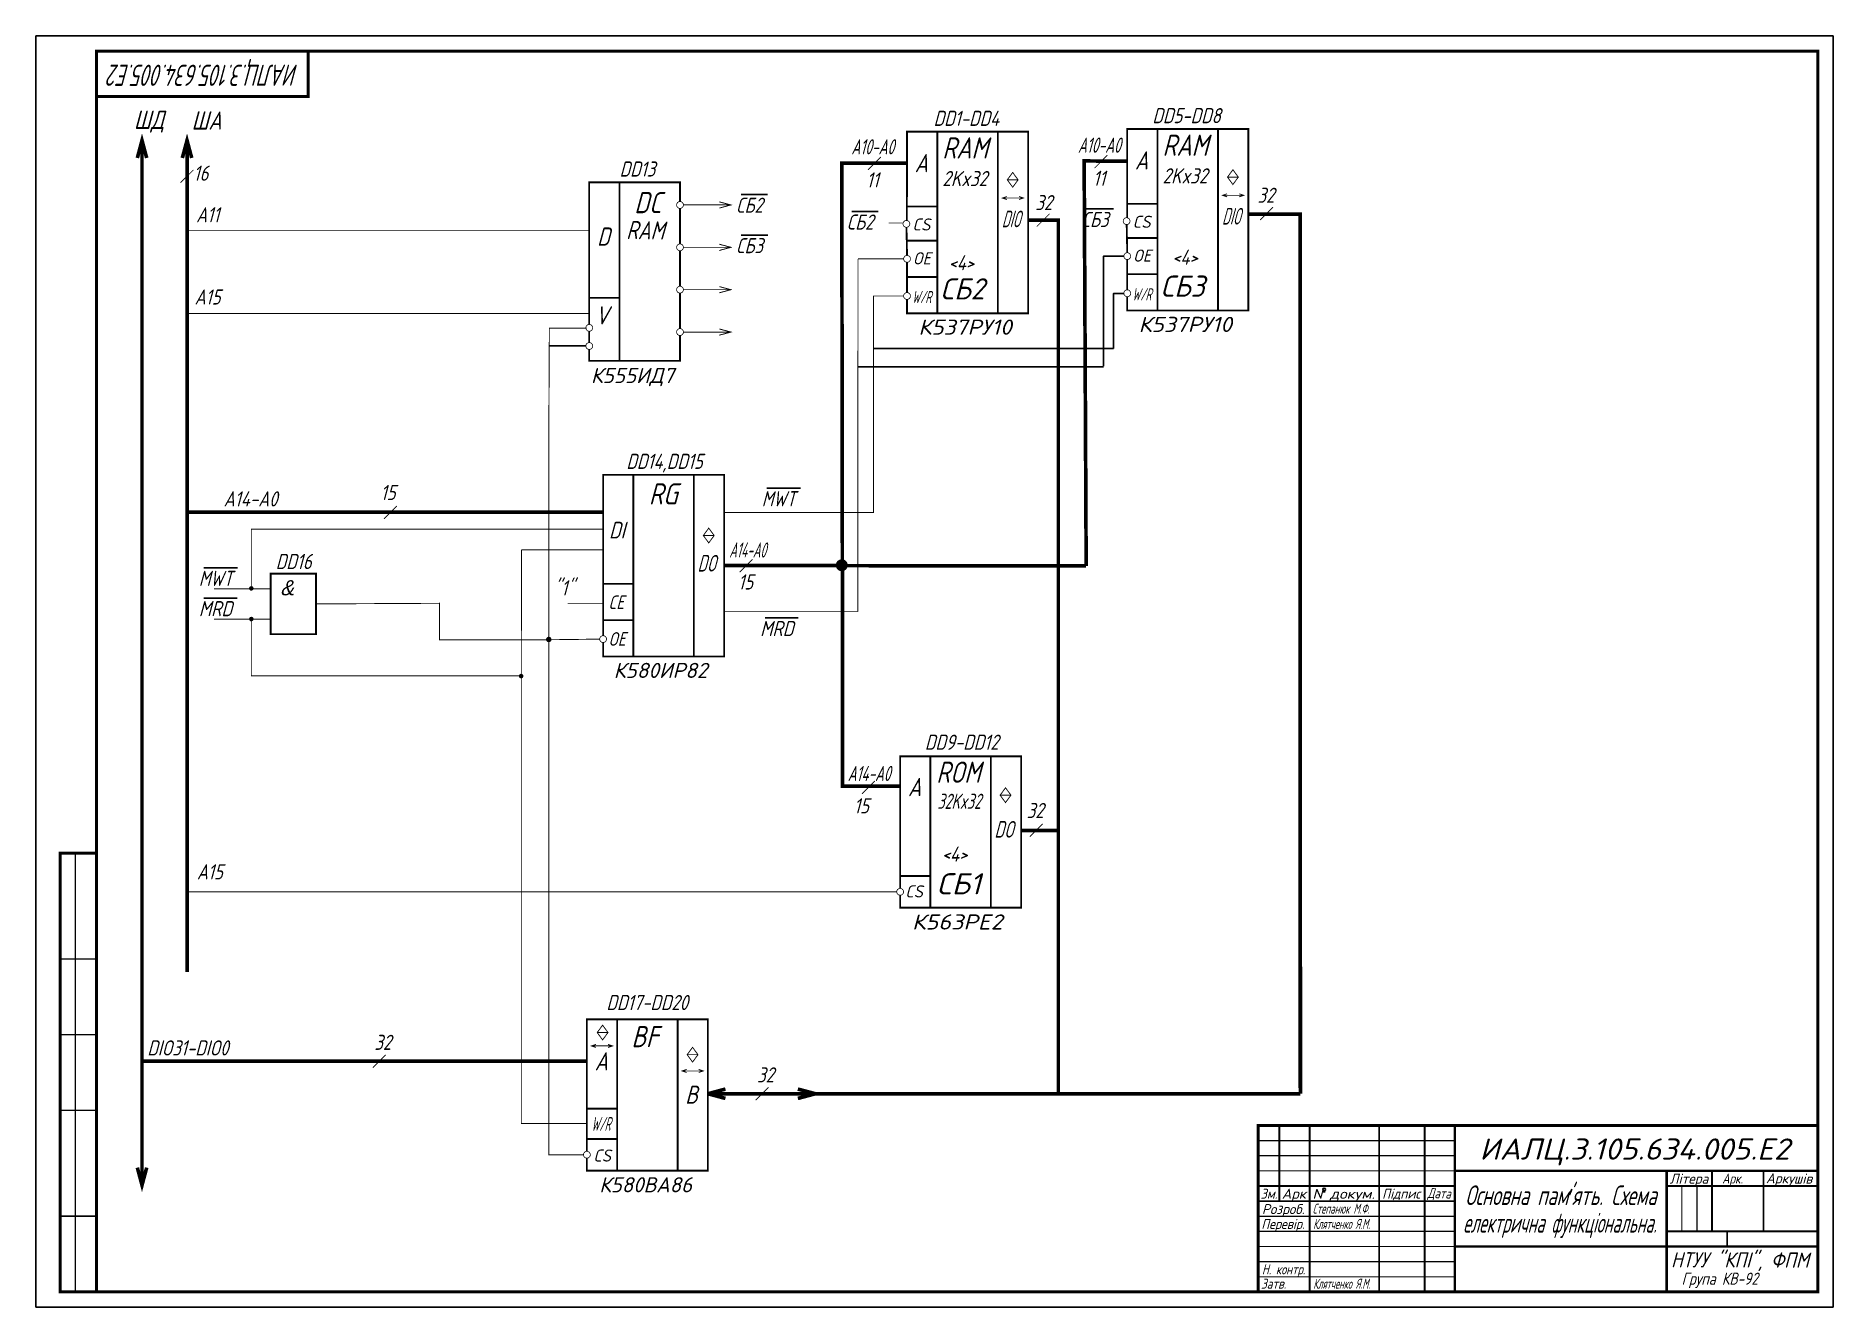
# Model space of a CAD drawing. Extents: x 0 to 594, y 0 to 420.
import ezdxf
from ezdxf.enums import TextEntityAlignment as Align

# ---------------------------------------------------------------- set-up
doc = ezdxf.new("R2010")
doc.units = 0
doc.header["$MEASUREMENT"] = 0
doc.layers.get('0').update_dxf_attribs({"linetype": 'CONTINUOUS'})
doc.styles.add('ESKD', font='eskd', dxfattribs={"oblique": 15, "height": 5})
doc.styles.get("Standard").update_dxf_attribs({"font": 'txt', "oblique": 15, "height": 5})

msp = doc.modelspace()

# ---------------------------------------------------------------- linework, layer by layer
for p, q in [((594, 420), (0, 420)), ((0, 420), (0, 0)), ((594, 0), (594, 420)), ((425.27, 38.12), (426.16, 38.12)), ((507.63, 38.98), (506.92, 37.06)), ((0, 0), (594, 0))]:
    msp.add_line(p, q)
for points, const_width in [([(20, 400), (90, 400), (90, 415)], 1), ([(36.61, 379.68), (35.06, 385.48), (33.51, 379.68)], 1.2), ([(51.49, 379.68), (49.94, 385.48), (48.38, 379.68)], 1.2), ([(287.87, 359.03), (287.93, 388.36), (327.93, 388.36), (327.93, 328.36), (287.93, 328.36), (287.93, 332.96)], 0.6), ([(297.93, 328.36), (297.93, 388.36)], 0.6), ([(317.93, 328.36), (317.93, 388.36)], 0.6), ([(360.66, 359.92), (360.71, 389.26), (400.71, 389.26), (400.71, 329.26), (360.71, 329.26), (360.71, 333.86)], 0.6), ([(370.71, 329.26), (370.71, 389.26)], 0.6), ([(390.71, 329.26), (390.71, 389.26)], 0.6), ([(35.06, 385.48), (35.06, 40.27)], 1.2), ([(49.94, 385.48), (49.94, 110.75)], 1.2), ([(275.02, 375.8), (279.26, 380.04)], 0.3), ([(349.92, 376.35), (354.16, 380.6)], 0.3), ([(47.81, 371.51), (52.06, 375.75)], 0.3), ([(287.93, 377.92), (266.36, 377.92)], 1.2), ([(266.64, 171.54), (266.64, 171.54), (266.64, 171.54), (266.36, 377.92), (287.91, 377.92)], 1.2), ([(347.13, 244.88), (347.13, 244.88), (347.13, 244.88), (346.47, 378.7), (360.99, 378.61)], 1.2), ([(212.88, 367.76), (212.88, 371.63), (182.88, 371.63), (182.88, 324.68)], 0.6), ([(192.88, 371.63), (192.88, 312.63)], 0.6), ([(212.88, 370.03), (212.88, 365.28)], 0.6), ([(321.05, 372.45), (324.63, 372.45)], 0.3), ([(393.84, 373.35), (397.42, 373.35)], 0.3), ([(212.88, 363.03), (212.88, 356.03)], 0.6), ([(214.01, 364.16), (229.71, 364.16)], 0.3), ([(225.85, 363.12), (229.71, 364.16), (225.85, 365.19)], 0.3), ([(287.93, 363.65), (297.93, 363.65)], 0.6), ([(320.94, 365.95), (319.44, 366.45), (320.94, 366.95)], 0.3), ([(319.44, 366.45), (326.42, 366.45)], 0.3), ([(324.92, 365.95), (326.42, 366.45), (324.92, 366.95)], 0.3), ([(360.71, 364.55), (370.71, 364.55)], 0.6), ([(393.72, 366.85), (392.22, 367.35), (393.72, 367.85)], 0.3), ([(392.22, 367.35), (399.21, 367.35)], 0.3), ([(397.71, 366.85), (399.21, 367.35), (397.71, 367.85)], 0.3), ([(404.6, 359.19), (408.85, 363.43)], 0.3), ([(286.65, 358.2), (281.87, 358.2)], 0.3), ([(287.93, 347.48), (287.74, 356.79)], 0.6), ([(327.93, 359.14), (337.93, 359.14), (337.93, 70.48)], 1.2), ([(330.81, 357.02), (335.05, 361.27)], 0.3), ([(360.71, 348.37), (360.52, 357.69)], 0.6), ([(400.71, 361.08), (417.9, 361.08), (417.9, 72.41)], 1.2), ([(182.88, 355.78), (50.49, 355.78)], 0.3), ([(212.88, 356.03), (212.88, 351.28)], 0.6), ([(225.85, 349.12), (229.71, 350.16), (225.85, 351.19)], 0.3), ([(287.93, 352.36), (297.93, 352.36)], 0.6), ([(360.71, 353.26), (370.71, 353.26)], 0.6), ([(212.88, 349.03), (212.88, 344.28)], 0.6), ([(212.88, 344.28), (212.88, 337.28)], 0.6), ([(214.01, 350.16), (229.71, 350.16)], 0.3), ([(271.72, 346.33), (271.64, 229.78), (271.64, 229.78), (271.64, 229.78)], 0.3), ([(286.8, 346.35), (271.72, 346.33), (271.72, 346.33), (271.72, 346.33)], 0.3), ([(287.93, 335.21), (287.93, 345.23)], 0.6), ([(360.71, 336.11), (360.71, 346.12)], 0.6), ([(287.93, 340.36), (297.93, 340.36)], 0.6), ([(360.71, 341.26), (370.71, 341.26)], 0.6), ([(182.88, 333.48), (192.88, 333.48)], 0.6), ([(212.88, 335.03), (212.88, 328.03)], 0.6), ([(214.01, 336.16), (229.71, 336.16)], 0.3), ([(225.85, 335.12), (229.71, 336.16), (225.85, 337.19)], 0.3), ([(286.8, 334.08), (276.8, 334.08), (276.8, 315)], 0.3), ([(49.94, 328.26), (182.88, 328.26)], 0.3), ([(212.88, 328.03), (212.88, 323.28)], 0.6), ([(182.04, 323.47), (169.7, 323.47), (169.49, 283.72), (169.49, 50.32), (180.98, 50.32)], 0.3), ([(182.88, 322.43), (182.88, 318.68)], 0.6), ([(182.88, 316.43), (182.88, 312.63), (212.88, 312.63), (212.88, 321.03)], 0.6), ([(214.01, 322.16), (229.71, 322.16)], 0.3), ([(225.85, 321.12), (229.71, 322.16), (225.85, 323.19)], 0.3), ([(276.8, 315), (276.8, 315), (276.82, 262.52), (227.46, 262.52)], 0.3), ([(187.46, 221.82), (187.46, 274.98), (227.46, 274.98), (227.46, 214.98), (187.46, 214.98), (187.46, 219.57)], 0.6), ([(197.46, 214.98), (197.46, 274.98)], 0.6), ([(217.46, 214.98), (217.46, 274.98)], 0.6), ([(187.46, 262.6), (49.94, 262.6)], 1.2), ([(115.05, 260.48), (119.29, 264.72)], 0.3), ([(151.16, 257), (151.16, 257), (151.16, 257), (71.18, 257), (71.18, 237.33)], 0.3), ([(187.46, 257.05), (151.16, 257)], 0.3), ([(160.49, 250.19), (160.43, 208.71)], 0.3), ([(187.53, 250.23), (160.49, 250.19)], 0.3), ([(220.59, 254.93), (224.17, 254.93)], 0.3), ([(347.13, 244.88), (227.48, 245.02)], 1.2), ([(232.62, 242.8), (236.86, 247.04)], 0.3), ([(187.46, 238.98), (197.46, 238.98)], 0.6), ([(77.56, 237.33), (58.87, 237.33)], 0.3), ([(169.43, 220.49), (133.39, 220.49), (133.39, 232.54), (92.56, 232.33), (92.56, 232.33)], 0.3), ([(187.46, 232.4), (175.71, 232.4)], 0.3), ([(77.56, 227.33), (58.87, 227.33)], 0.3), ([(182.11, 60.68), (160.43, 60.68), (160.43, 208.56), (71.18, 208.56), (71.18, 227.33)], 0.3), ([(187.46, 226.98), (197.46, 226.98)], 0.6), ([(271.64, 229.78), (227.79, 229.78), (227.79, 229.78), (227.79, 229.78)], 0.3), ([(169.43, 220.49), (186.34, 220.7)], 0.3), ([(285.64, 158), (285.64, 181.95), (325.64, 181.95), (325.64, 131.95), (285.64, 131.95), (285.64, 136.08)], 0.6), ([(295.64, 131.95), (295.64, 181.95)], 0.6), ([(315.64, 131.95), (315.64, 181.95)], 0.6), ([(285.64, 172.14), (266.64, 172.14)], 1.2), ([(273.06, 169.6), (277.3, 173.84)], 0.3), ([(318.69, 169.13), (322.27, 169.13)], 0.3), ([(285.65, 158.25), (285.64, 138.32)], 0.6), ([(325.64, 157.51), (337.93, 157.51)], 1.2), ([(328.52, 155.44), (332.76, 159.69)], 0.3), ([(20, 5), (8, 5), (8, 150), (20, 150)], 1), ([(13, 5), (13, 150)], 0.5), ([(285.64, 142.42), (295.64, 142.42)], 0.6), ([(49.94, 137.23), (278.21, 137.23)], 0.3), ([(284.57, 137.21), (274.52, 137.21)], 0.3), ([(8, 115), (20, 115)], 0.5), ([(417.93, 112.45), (417.93, 70.48)], 1.2), ([(182.11, 61.81), (182.11, 95.07), (222.11, 95.07), (222.11, 45.07), (182.11, 45.07), (182.11, 49.2)], 0.6), ([(192.11, 45.07), (192.11, 95.07)], 0.6), ([(212.11, 45.07), (212.11, 95.07)], 0.6), ([(8, 90), (20, 90)], 0.5), ([(185.51, 90.71), (189.08, 90.71)], 0.3), ([(111.36, 79.1), (115.6, 83.34)], 0.3), ([(185.1, 85.78), (183.6, 86.28), (185.1, 86.78)], 0.3), ([(183.6, 86.28), (190.58, 86.28)], 0.3), ([(189.08, 85.78), (190.58, 86.28), (189.08, 86.78)], 0.3), ([(215.24, 83.39), (218.82, 83.39)], 0.3), ([(182.11, 81.22), (35.06, 81.22)], 1.2), ([(215.08, 77.5), (213.58, 78), (215.08, 78.5)], 0.3), ([(213.58, 78), (220.57, 78)], 0.3), ([(219.07, 77.5), (220.57, 78), (219.07, 78.5)], 0.3), ([(222.11, 70.48), (227.9, 72.03)], 1.2), ([(237.87, 68.36), (242.11, 72.6)], 0.3), ([(251.84, 68.93), (257.63, 70.48), (251.84, 72.03)], 1.2), ([(182.11, 65.53), (192.11, 65.53)], 0.6), ([(222.11, 70.48), (417.93, 70.48)], 1.2), ([(222.11, 70.48), (227.9, 68.93)], 1.2), ([(8, 65), (20, 65)], 0.5), ([(182.11, 51.45), (182.11, 61.81)], 0.6), ([(404, 5), (404, 60), (589, 60)], 1), ([(411, 60), (411, 35)], 0.6), ([(421, 5), (421, 60)], 0.6), ([(444, 5), (444, 60)], 0.6), ([(459, 5), (459, 60)], 0.6), ([(469, 5), (469, 60)], 0.8), ([(182.11, 55.53), (192.11, 55.53)], 0.6), ([(404, 55), (469, 55)], 0.4), ([(404, 50), (469, 50)], 0.4), ([(36.61, 46.07), (35.06, 40.27), (33.51, 46.07)], 1.2), ([(404, 45), (469, 45)], 0.4), ([(469, 45), (589, 45)], 0.8), ([(539, 5), (539, 45)], 0.8), ([(554, 25), (554, 45)], 0.6), ([(571, 25), (571, 45)], 0.6), ([(404, 40), (469, 40)], 0.6), ([(539, 40), (589, 40)], 0.6), ([(544, 25), (544, 40)], 0.4), ([(549, 25), (549, 40)], 0.4), ([(8, 30), (20, 30)], 0.5), ([(404, 35), (469, 35)], 0.6), ([(404, 30), (469, 30)], 0.4), ([(404, 25), (469, 25)], 0.4), ([(539, 25), (589, 25)], 0.6), ([(559, 20), (559, 25)], 0.6), ([(404, 20), (469, 20)], 0.4), ([(469, 20), (589, 20)], 0.8), ([(404, 15), (469, 15)], 0.4), ([(404, 10), (469, 10)], 0.4)]:
    msp.add_lwpolyline(points, dxfattribs=dict(const_width=const_width))
for points, const_width in [([(20, 415), (20, 5), (589, 5), (589, 415)], 1), ([(322.84, 370.02), (324.63, 372.45), (322.84, 374.89), (321.05, 372.45)], 0.3), ([(395.63, 370.91), (397.42, 373.35), (395.63, 375.79), (393.84, 373.35)], 0.3), ([(222.38, 252.49), (224.17, 254.93), (222.38, 257.37), (220.59, 254.93)], 0.3), ([(77.56, 222.33), (77.56, 242.33), (92.56, 242.33), (92.56, 222.33)], 0.6), ([(320.48, 166.69), (322.27, 169.13), (320.48, 171.57), (318.69, 169.13)], 0.3), ([(187.3, 88.27), (189.08, 90.71), (187.3, 93.14), (185.51, 90.71)], 0.3), ([(217.03, 80.95), (218.82, 83.39), (217.03, 85.82), (215.24, 83.39)], 0.3)]:
    msp.add_lwpolyline(points, close=True, dxfattribs=dict(const_width=const_width))
for points, const_width in [([(211.76, 364.16, 1), (214.01, 364.16, 1)], 0.25), ([(286.59, 357.91, 1), (288.84, 357.91, 1)], 0.25), ([(359.37, 358.81, 1), (361.62, 358.81, 1)], 0.25), ([(211.76, 350.16, 1), (214.01, 350.16, 1)], 0.25), ([(286.8, 346.35, 1), (289.05, 346.35, 1)], 0.25), ([(359.59, 347.25, 1), (361.84, 347.25, 1)], 0.25), ([(211.76, 336.16, 1), (214.01, 336.16, 1)], 0.25), ([(286.8, 334.08, 1), (289.05, 334.08, 1)], 0.25), ([(359.59, 334.98, 1), (361.84, 334.98, 1)], 0.25), ([(181.76, 323.55, 1), (184.01, 323.55, 1)], 0.25), ([(211.76, 322.16, 1), (214.01, 322.16, 1)], 0.25), ([(181.76, 317.55, 1), (184.01, 317.55, 1)], 0.25), ([(265.37, 245.11, 1), (267.34, 245.11, 1)], 1.97), ([(70.8, 237.46, 1), (71.55, 237.46, 1)], 0.75), ([(70.81, 227.33, 1), (71.56, 227.33, 1)], 0.75), ([(169.05, 220.59, 1), (169.95, 220.59, 1)], 0.897), ([(186.34, 220.7, 1), (188.59, 220.7, 1)], 0.25), ([(159.99, 208.5, 1), (160.74, 208.5, 1)], 0.75), ([(284.52, 137.2, 1), (286.77, 137.2, 1)], 0.25), ([(180.98, 50.32, 1), (183.23, 50.32, 1)], 0.25)]:
    msp.add_lwpolyline(points, format="xyb", close=True, dxfattribs=dict(const_width=const_width))
for points in [[(352.89, 310.84), (352.89, 347.24), (359.64, 347.24)], [(356.16, 316.73), (356.16, 334.89), (359.59, 334.88)], [(169.83, 317.62), (181.78, 317.62)], [(277.06, 316.69), (356.16, 316.73)], [(271.86, 310.62), (352.89, 310.71)], [(329.38, 310.7), (352.89, 310.71)]]:
    msp.add_lwpolyline(points)
msp.add_circle((425.77, 38.81), 0.462)

# ---------------------------------------------------------------- texts
at = {"style": 'ESKD', "oblique": 15}
for s, height, rotation, width, p, p2 in [('ИАЛЦ.3.105.634.005.Е2', 7, 180, 0.51863, (86.81, 410.51), (24.4, 410.51)), ('RAM', 6, 359.07666, 0.743471, (195.09, 352.91), (207.62, 352.7)), ('Аркушiв', 3.3, 359.39869, 0.796393, (571.83, 40.92), (587.1, 40.76)), ('Дата', 3.3, 358.38396, 0.544227, (459.92, 36.04), (467.61, 35.83)), ('НТУУ "КПI", ФПМ', 5, 359.79852, 0.70879, (540.43, 13.14), (585.99, 12.98))]:
    msp.add_text(s, height=height, rotation=rotation, dxfattribs=dict(at, width=width)).set_placement(p, p2, align=Align.FIT)
for s, height, p in [('ШД', 6, (32.38, 389.3)), ('ША', 6, (51.42, 389.06)), ('16', 5, (52.07, 372.16)), ('11', 5, (274.5, 369.93)), ('11', 5, (349.39, 370.48)), ('32', 5, (403.74, 364.86)), ('A11', 5, (52.94, 358.42)), ('%%OСБ2', 5, (231.47, 361.58)), ('32', 5, (330.32, 362.44)), ('%%OСБ3', 5, (345.68, 356.86)), ('%%OСБ2', 5, (268.05, 356.02)), ('%%OСБ3', 5, (231.47, 348.22)), ('A15', 5, (52.44, 331.25)), ('A14-A0', 5, (62.04, 264.54)), ('"1"', 5, (171.27, 235.13)), ('CE', 4.5, (189.2, 230.62)), ('OE', 4.5, (189.2, 218.5)), ('15', 5, (270.36, 163.11)), ('32', 5, (327.47, 161.57)), ('A15', 5, (53.2, 141.31)), ('32', 5, (111.84, 84.97)), ('DIO31-DIO0', 5, (36.8, 83.12)), ('32', 5, (238.35, 74.22)), ('Арк.', 3.3, (557.34, 40.81)), ('Затв.', 3.3, (404.95, 6.06)), ('Група КВ-92', 4, (543.93, 7.37))]:
    msp.add_text(s, height=height, dxfattribs=at).set_placement(p)
for s, height, p in [('DD1-DD4', 5, (307.53, 390.28)), ('DD5-DD8', 5, (380.31, 391.18)), ('A', 6, (292.64, 374.98)), ('A', 6, (365.42, 375.87)), ('DD13', 5, (198.81, 373.53)), ('DC', 7, (202.21, 361.44)), ('D', 6, (187.56, 350.71)), ('V', 6, (187.08, 324.7)), ('DD14,DD15', 5, (207.76, 276.94)), ('15', 5, (116.39, 266.65)), ('RG', 7, (207.32, 265.2)), ('DI', 5.5, (192.04, 253.97)), ('DD16', 5, (85.19, 243.85)), ('15', 5, (234.57, 237.09)), ('DD9-DD12', 5, (305.99, 184.14)), ('A', 6, (290.41, 168.81)), ('DD17-DD20', 5, (202.04, 98.12)), ('BF', 7, (201.24, 85.87)), ('A', 6, (186.87, 78.21)), ('B', 6, (216.66, 67.16))]:
    msp.add_text(s, height=height, dxfattribs=at).set_placement(p, align=Align.CENTER)
for s, height, width, p, p2 in [('RAM', 7, 0.764763, (299.58, 379.5), (314.62, 379.5)), ('A10-A0', 5, 0.495375, (344.4, 381.42), (358.55, 381.42)), ('RAM', 7, 0.764763, (372.36, 380.4), (387.4, 380.4)), ('A10-A0', 5, 0.495375, (269.5, 380.87), (283.65, 380.87)), ('2Kx32', 5, 0.677821, (299.58, 370.37), (314.43, 370.37)), ('2Kx32', 5, 0.677821, (372.36, 371.27), (387.21, 371.27)), ('DIO', 5.5, 0.523549, (392.03, 357.69), (398.2, 357.69)), ('CS', 4, 0.896636, (289.67, 355.71), (295.65, 355.71)), ('DIO', 5.5, 0.523549, (319.25, 356.79), (325.42, 356.79)), ('CS', 4, 0.896636, (362.46, 356.61), (368.44, 356.61)), ('OE', 4, 0.896636, (289.82, 344.52), (295.8, 344.52)), ('OE', 4, 0.896636, (362.61, 345.42), (368.59, 345.42)), ('СБ2', 7, 0.794313, (298.96, 332.93), (313.53, 332.93)), ('СБ3', 7, 0.794313, (371.75, 333.83), (386.31, 333.83)), ('W/R', 4, 0.556782, (289.55, 331.73), (295.91, 331.73)), ('W/R', 4, 0.556782, (362.33, 332.63), (368.7, 332.63)), ('К537РУ10', 5, 0.887523, (364.46, 322.19), (395.31, 322.19)), ('К537РУ10', 5, 0.887523, (291.67, 321.29), (322.52, 321.29)), ('К555ИД7', 5, 0.824368, (183.43, 305.3), (210.91, 305.3)), ('%%oMWT', 5, 0.744743, (239.92, 264.59), (251.07, 264.59)), ('A14-A0', 5, 0.425815, (229.12, 247.65), (241.29, 247.65)), ('%%oMWT', 5, 0.744743, (53.85, 238.27), (65, 238.27)), ('DO', 5.5, 0.630753, (218.67, 243.03), (224.78, 243.03)), ('%%oMRD', 5, 0.735434, (53.85, 228.27), (64.86, 228.27)), ('%%oMRD', 5, 0.735434, (239.37, 221.69), (250.38, 221.69)), ('К580ИР82', 5, 0.834563, (190.95, 207.86), (221.95, 207.86)), ('A14-A0', 5, 0.49323, (268.31, 173.81), (282.41, 173.81)), ('ROM', 7, 0.740462, (297.6, 173.23), (312.17, 173.23)), ('32Kx32', 5, 0.539814, (297.94, 164.62), (312.33, 164.62)), ('DO', 5.5, 0.656376, (316.79, 155.1), (323.15, 155.1)), ('СБ1', 7, 0.949722, (297.77, 136.36), (312.34, 136.36)), ('CS', 4, 0.87866, (287.32, 135.35), (293.18, 135.35)), ('К563РЕ2', 5, 0.94616, (289.57, 124.74), (319.53, 124.74)), ('W/R', 4.5, 0.496082, (183.53, 58.28), (189.91, 58.28)), ('ИАЛЦ.3.105.634.005.Е2', 7, 0.85226, (477.13, 48.71), (579.68, 48.71)), ('CS', 4, 0.87866, (184.21, 48.06), (190.07, 48.06)), ('К580ВА86', 5, 0.841549, (186.19, 37.9), (216.84, 37.9)), ('Лiтера', 3.3, 0.726239, (540, 40.76), (552.78, 40.76)), ('Зм.', 3.3, 0.843417, (404.76, 35.79), (410.33, 35.79)), ('Арк', 3.3, 0.966045, (411.78, 35.79), (419.82, 35.79)), ('N докум.', 3.3, 0.989342, (421.92, 35.76), (442.59, 35.76)), ('Пiдпис', 3.3, 0.765015, (444.96, 35.83), (457.47, 35.83)), ("Основна пам'ять. Схема", 6.5, 0.503033, (472.42, 33.69), (535.64, 33.69)), ('Розроб.', 3.3, 0.801444, (405.22, 30.71), (419.32, 30.71)), ('Степанюк М.Ф.', 3.3, 0.489108, (422, 30.87), (440.76, 30.87)), ('електрична функцiональна.', 6.5, 0.466977, (471.75, 24.58), (535.64, 24.58)), ('Перевiр.', 3.3, 0.726254, (405.04, 25.81), (419.3, 25.81)), ('Клятченко Я.М.', 3.3, 0.481219, (422.15, 25.81), (440.91, 25.81)), ('Н. контр.', 3.3, 0.589492, (405.23, 10.81), (419.5, 10.81)), ('Клятченко Я.М.', 3.3, 0.481219, (422.19, 6.05), (440.95, 6.05))]:
    msp.add_text(s, height=height, dxfattribs=dict(at, width=width)).set_placement(p, p2, align=Align.FIT)
at = {"oblique": 15}
msp.add_text('&', height=5, dxfattribs=at).set_placement((80.72, 235.18))
at = {"char_height": 5, "width": 7.6142, "attachment_point": 1, "style": 'ESKD'}
for insert in [(301.58, 347.58), (375.49, 349.41), (299.36, 152.17)]:
    msp.add_mtext('<4>', dxfattribs=dict(at, insert=insert))

doc.saveas('drawing.dxf')
